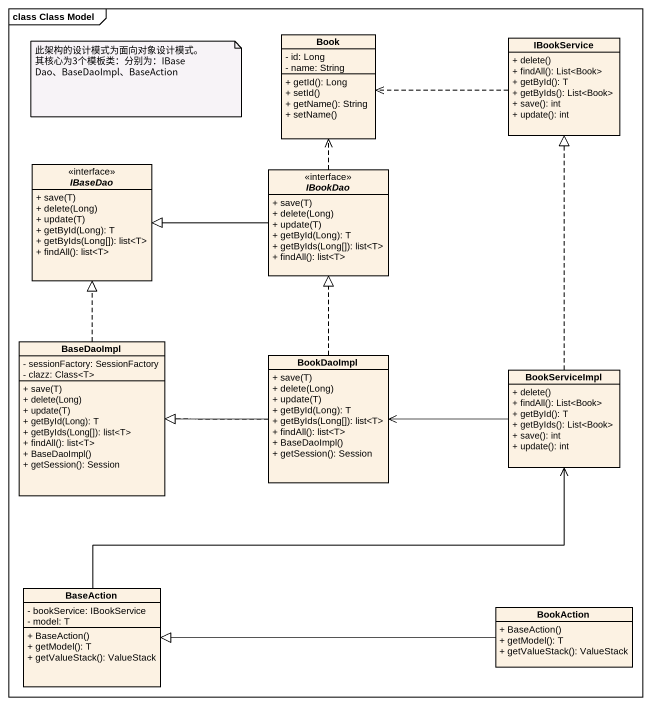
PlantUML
@startuml
mainframe class Class Model
hide circle
hide empty members
skinparam classAttributeIconSize 0
class Book {
  - id: Long
  - name: String
  + getId(): Long
  + setId()
  + getName(): String
  + setName()
}
class IBookService {
  + delete()
  + findAll(): List<Book>
  + getById(): T
  + getByIds(): List<Book>
  + save(): int
  + update(): int
}
interface IBaseDao {
  + save(T)
  + delete(Long)
  + update(T)
  + getById(Long): T
  + getByIds(Long[]): list<T>
  + findAll(): list<T>
}
interface IBookDao {
  + save(T)
  + delete(Long)
  + update(T)
  + getById(Long): T
  + getByIds(Long[]): list<T>
  + findAll(): list<T>
}
class BaseDaoImpl {
  - sessionFactory: SessionFactory
  - clazz: Class<T>
  + save(T)
  + delete(Long)
  + update(T)
  + getById(Long): T
  + getByIds(Long[]): list<T>
  + findAll(): list<T>
  + BaseDaoImpl()
  + getSession(): Session
}
class BookDaoImpl {
  + save(T)
  + delete(Long)
  + update(T)
  + getById(Long): T
  + getByIds(Long[]): list<T>
  + findAll(): list<T>
  + BaseDaoImpl()
  + getSession(): Session
}
class BookServiceImpl {
  + delete()
  + findAll(): List<Book>
  + getById(): T
  + getByIds(): List<Book>
  + save(): int
  + update(): int
}
class BaseAction {
  - bookService: IBookService
  - model: T
  + BaseAction()
  + getModel(): T
  + getValueStack(): ValueStack
}
class BookAction {
  + BaseAction()
  + getModel(): T
  + getValueStack(): ValueStack
}
IBookService .left.> Book
IBookDao .up.> Book
IBookDao .left.|> IBaseDao
IBookDao .left.|> IBaseDao
IBookDao -left-|> IBaseDao
BaseDaoImpl .up.|> IBaseDao
BookDaoImpl .up.|> IBookDao
BookDaoImpl -left-|> BaseDaoImpl
BookDaoImpl .left.|> BaseDaoImpl
BookServiceImpl .up.|> IBookService
BookServiceImpl -left-> BookDaoImpl
BaseAction -right-> BookServiceImpl
BookAction -left-|> BaseAction
note as N1
  此架构的设计模式为面向对象设计模式。
  其核心为3个模板类：分别为：IBaseDao、BaseDaoImpl、BaseAction
end note
@enduml
